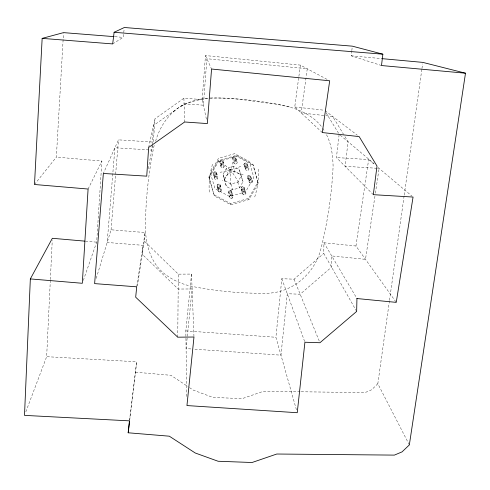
<?xml version="1.0" encoding="UTF-8"?>
<svg xmlns="http://www.w3.org/2000/svg" width="490" height="490" viewBox="0 0 490 490"><rect width="100%" height="100%" fill="white"/><g stroke="black" fill="none" stroke-linecap="round" stroke-linejoin="round"><path stroke-width="0.37" stroke-dasharray="2.45 1.84" d="M177.741 337.181L178.323 274.149L144.25 241.056L145.107 232.53L111.052 229.792L96.169 278.559M356.653 311.432L323.774 253.397L323.921 242.752L355.961 246.017L396.245 302.367M230.239 184.828L230.668 174.587L230.067 169.558L231.409 168.444L233.001 162.055M25.854 411.802L46.654 356.683L50.329 280.305M50.366 279.539L52.24 240.584M34.496 184.497L56.356 157.106L63.486 33.4M83.318 280.396L96.671 242.164L101.896 161.069L56.356 157.106M152.169 144.893L151.814 150.112L149.554 149.965M152.219 144.152L153.48 125.526L184.069 103.813L203.375 105.191L206.896 58.714L307.261 68.784L306.134 77.022M206.406 119.211L202.156 99.556L183.897 98.251L154.956 118.813L153.376 142.112L118.47 139.852L103.353 173.46M202.156 99.556L205.469 55.56L300.401 65.109L327.712 79.729M111.052 229.792L118.47 139.852M186.812 396.453L185.826 330.903L191.523 274.069L178.323 274.149M296.419 409.799L275.907 337.267L281.817 278.712L294.055 279.178L323.774 253.397M129.746 419.918L136.692 361.779L46.654 356.683M381.49 65.538L351.232 55.817L351.734 51.358M351.82 50.617L352.237 46.899M373.313 194.677L336.416 157.56L339.172 134.266L374.115 163.654M129.458 420.855L136.692 361.779M112.682 43.922L123.143 37.356L124.184 29.008M322.291 132.557L294.747 106.961L298.784 77.065M298.888 76.317L300.401 65.109M306.03 77.769L301.215 112.97L325.17 115.622M409.34 444.932L377.833 383.731L389.397 301.123M389.501 300.364L404.14 195.78M404.244 195.02L421.853 69.213M421.964 68.453L422.594 63.902M355.961 246.017L368.645 159.569L336.416 157.56M374.942 196.208L365.485 259.345L331.724 255.939L331.546 267.124L300.18 294.221L287.281 293.743L280.972 355.17L193.685 349.125M375.395 193.201L379.107 168.395L377.6 168.303M137.396 285.964L144.25 241.056M136.716 286.822L145.107 232.53M148.176 168.762L152.653 145.818M148.654 147.441L154.956 118.813M154.228 145.475L153.774 146.908C148.243 174.275 145.395 202.333 145.401 230.257C146.222 243.169 149.34 256.337 157.413 266.732C165.412 276.636 177.141 282.503 189.22 285.823C214.363 291.036 240.216 293.541 265.892 293.271C292.371 293.24 315.119 273.487 321.109 248.081C327.761 221.37 331.791 193.869 333.108 166.373C332.771 155.287 331.485 143.797 326.089 133.923M155.6 141.187C158.944 129.648 165.204 118.788 174.397 110.948M212.525 164.242C209.763 173.197 208.63 182.844 209.285 192.19M254.727 196.974C257.581 188.08 258.812 178.489 258.279 169.16M230.153 169.859L228.573 173.454L222.491 180.645M88.09 189.03L101.896 161.069M208.918 177.019L218.117 160.647L236.376 155.391L252.852 164.395L253.287 165.375L258.297 183.309L248.963 199.565L230.808 204.771L214.314 195.933L208.918 177.019L214.314 195.933M209.083 178.072L218.338 161.602L218.117 160.647M213.432 173.178L214.063 172.045L215.324 171.684L216.47 172.302L216.831 173.54L217.75 177.962L217.101 179.12L215.808 179.487L214.632 178.856L213.432 173.178L214.632 178.856M219.808 161.835L220.451 160.696L221.713 160.334L222.858 160.959L224.304 166.337L223.648 167.507L222.356 167.874L221.18 167.237L219.808 161.835L221.18 167.237M214.265 177.588L214.914 176.431L214.063 172.045M223.648 167.507L222.576 163.335L223.22 162.202M220.806 165.963L221.468 164.799L220.451 160.696M217.101 179.12L216.194 174.673L216.831 173.54M223.097 174.213L226.496 168.199L233.197 166.269L239.255 169.571L243.034 181.686L239.512 187.854L232.628 189.826L226.392 186.463L223.097 174.213L226.392 186.463M217.021 185.514L217.658 184.393L218.914 184.032L220.053 184.644L220.408 185.875L221.419 190.592L220.77 191.743L219.483 192.111L218.313 191.486L217.021 185.514L218.313 191.486M232.45 158.196L233.093 157.057L234.355 156.696L235.5 157.321L237.27 162.613L236.609 163.776L235.31 164.15L234.14 163.513L232.45 158.196L232.805 159.446L233.951 160.071L235.31 164.15M236.909 161.339L235.733 160.696L234.434 161.069L233.773 162.233L234.14 163.513M233.951 160.071L235.212 159.703L235.855 158.564L235.5 157.321M230.429 170.006L230.888 169.644L230.527 169.197M217.946 190.224L218.595 189.073L217.658 184.393M220.77 191.743L219.777 186.996L220.408 185.875M224.438 179.708L227.948 173.509L234.863 171.525L241.111 174.918M229.982 197.752L228.407 191.645L229.044 190.524L230.3 190.163L231.433 190.775L233.081 196.864L232.432 198.009L231.145 198.377L229.982 197.752L229.62 196.502L230.275 195.351L229.044 190.524M243.873 164.432L244.516 163.293L245.778 162.931L246.917 163.556L248.614 167.721L248.969 168.989L248.308 170.153L247.015 170.526L245.845 169.889L243.873 164.432L245.845 169.889M232.432 198.009L231.151 193.121L231.788 192M244.222 165.669L245.361 166.294L246.623 165.926L247.266 164.793L246.917 163.556M224.99 180.767L231.041 184.038L237.717 182.121L241.123 176.137L239.255 169.571M245.49 168.615L246.152 167.458L247.444 167.084L248.614 167.721M240.945 188.05L241.588 186.923L242.838 186.568L243.977 187.18L245.582 191.921L245.937 193.176L245.282 194.328L243.996 194.695L242.838 194.065L240.945 188.05L242.838 194.065M247.364 176.804L248.007 175.677L249.263 175.316L250.396 175.935L252.179 180.4L252.534 181.661L251.872 182.819L250.58 183.186L249.416 182.556L247.364 176.804L249.416 182.556M241.294 189.275L242.428 189.887L243.683 189.526L244.32 188.405L243.977 187.18M247.713 178.035L248.846 178.654L250.102 178.293L250.745 177.166L250.396 175.935M242.477 192.809L243.132 191.664L244.418 191.296L245.582 191.921M249.061 181.294L249.722 180.136L251.015 179.769L252.179 180.4M214.112 194.775L230.514 203.564L248.565 198.395L257.838 182.231L252.852 164.395M377.833 383.731L371.591 389.807L365.001 392.613L300.897 391.767M230.067 169.558L227.924 171.182L220.059 172.235M173.638 111.542C183.634 102.906 196.637 98.839 209.659 98.018M180.963 106.312C210.786 90.687 245.68 101.314 277.211 104.137C294.025 107.237 311.805 113.282 322.291 127.645M240.768 166.288L233.503 169.577L230.802 169.344M218.338 161.602L236.713 156.322L253.287 165.375M220.169 163.078L221.315 163.703L222.576 163.335M221.468 164.799L222.76 164.426L223.936 165.063L224.304 166.337M213.787 174.416L214.932 175.034L216.194 174.673M214.914 176.431L216.213 176.057L217.382 176.694L217.75 177.962M217.376 186.745L218.522 187.358L219.777 186.996M218.595 189.073L219.888 188.705L221.057 189.33L221.419 190.592M228.407 191.645L228.763 192.87L229.896 193.483L231.151 193.121M230.275 195.351L231.562 194.983L232.726 195.608L233.081 196.864M210.4 97.927C237.387 97.982 264.563 100.983 290.815 107.292M300.131 391.755L263.504 391.277L242.189 398.633L212.948 397.421L193.25 390.113L188.785 387.155M376.841 168.26L345.101 166.3L348.072 141.751L343.723 134.615M148.801 149.916L114.917 147.741L107.181 242.477L143.129 245.331L142.229 254.298L178.189 289.051L192.105 288.953L186.09 348.598L192.925 349.076M185.826 330.903L275.907 337.267M114.844 36.701L123.143 37.356M85.407 241.178L96.671 242.164M135.571 372.204L170.93 375.309L188.148 386.733M351.232 55.817L380.926 58.543M325.924 115.701L332.661 116.449L343.331 133.966M294.747 106.961L324.527 110.268M230.22 169.283L229.1 169.105L224.408 164.524M243.15 174.71L234.153 171.849L230.888 169.644M325.133 110.728L357.351 135.209M368.645 159.569L375.077 164.995M377.998 167.458L411.912 196.08M238.789 182.378L230.735 169.92M326.107 112.865L338.78 133.617M323.921 242.752L356.947 298.539M322.769 128.196L324.613 131.381M205.469 55.56L211.558 69.029M257.838 182.231L258.297 183.309M294.055 279.178L319.927 342.737M247.266 164.793L248.969 168.989M245.778 162.931L247.444 167.084M246.623 165.926L248.308 170.153M250.745 177.166L252.534 181.661M244.516 163.293L246.152 167.458M249.263 175.316L251.015 179.769M245.361 166.294L247.015 170.526M250.102 178.293L251.872 182.819M248.007 175.677L249.722 180.136M248.846 178.654L250.58 183.186M281.817 278.712L304.915 342.228M236.376 155.391L236.713 156.322M235.855 158.564L237.27 162.613M241.123 176.137L243.034 181.686M234.355 156.696L235.733 160.696M248.565 198.395L248.963 199.565M235.212 159.703L236.609 163.776M244.32 188.405L245.937 193.176M233.093 157.057L234.434 161.069M242.838 186.568L244.418 191.296M243.683 189.526L245.282 194.328M241.588 186.923L243.132 191.664M242.428 189.887L243.996 194.695M233.197 166.269L234.863 171.525M237.717 182.121L239.512 187.854M231.041 184.038L232.628 189.826M226.496 168.199L227.948 173.509M231.433 190.775L232.726 195.608M222.858 160.959L223.936 165.063M230.3 190.163L231.562 194.983M221.713 160.334L222.76 164.426M229.896 193.483L231.145 198.377M221.315 163.703L222.356 167.874M230.514 203.564L230.808 204.771M220.053 184.644L221.057 189.33M216.47 172.302L217.382 176.694M218.914 184.032L219.888 188.705M218.522 187.358L219.483 192.111M215.324 171.684L216.213 176.057M214.932 175.034L215.808 179.487M191.523 274.069L193.979 337.022M183.897 98.251L184.638 121.986M218.516 158.294L210.345 172.847L214.957 188.644L229.534 196.478L245.576 191.878L253.808 177.49L249.367 161.633L234.728 153.633L218.516 158.294"/><path stroke-width="0.73" d="M84.654 241.117L52.35 238.293L30.343 278.92L24.5 415.379L129.458 420.855L128.178 432.786L169.313 436.192L195.253 453.005L218.117 461.255L252.044 462.505L276.795 454.022L394.389 455.106L402.051 451.878L409.34 444.932L465.5 73.2L422.809 62.389L381.692 58.616M114.09 36.64L63.529 32.634L42.152 38.379L34.496 184.497L88.09 189.03L82.314 283.281L30.343 278.92M42.152 38.379L112.682 43.922L114.109 32.285L124.374 27.495L352.322 46.158L382.862 54.182L381.49 65.538L465.5 73.2M128.178 432.786L129.562 421.431M114.109 32.285L382.862 54.182M356.947 298.539L356.653 311.432L319.927 342.737L304.915 342.228L297.24 412.715L186.947 405.567L193.979 337.022L177.741 337.181L135.681 297.191L136.716 286.822L94.625 283.612L103.353 173.46L146.737 176.161L148.654 147.441L184.638 121.986L207.35 123.578L211.558 69.029L329.69 80.789L322.291 132.557L359.158 136.588L377.006 166.086L373.313 194.677L413.064 197.047L396.245 302.367L356.947 298.539"/></g></svg>
